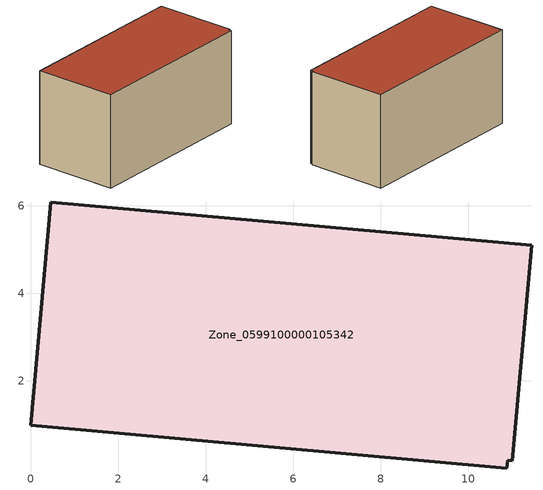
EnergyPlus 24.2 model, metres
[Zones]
Zone_0599100000105342
 floor ground (C_G): 11.01,0.18 10.9,0.19 10.88,0.01 0,0.99 0.46,6.09 11.45,5.1 z0
 wall outside (C_F): 11.45,5.1 0.46,6.09 0,0.99 10.88,0.01 10.9,0.19 11.01,0.18 11.45,5.1 z0:5.81
 roof outside (C_R): 10.9,0.19 11.01,0.18 11.45,5.1 0.46,6.09 0,0.99 10.88,0.01 z5.81
[BUILDING]
Pand.0599100000105342: North Axis=0; Terrain=City; Loads Convergence Tolerance Value=0.04; Temperature Convergence Tolerance Value=0.4; Solar Distribution=FullExterior; Maximum Number of Warmup Days=25; Minimum Number of Warmup Days=1
[Site:Location]
Rotterdam.The.Hague.AP_ZH_NLD Design_Conditions: Latitude=51.96; Longitude=4.45; Time Zone=1; Elevation=-4.5
[SITE:GROUNDTEMPERATURE:BUILDINGSURFACE]
18, 18, 18, 18, 18, 18, 18, 18, 18, 18, 18, 18
[MATERIAL] Thermal Absorptance=0.9; Solar Absorptance=0.7; Visible Absorptance=0.7
Name | Roughness | Thickness | Conductivity | Density | Specific Heat
G.TI.1992-2005 | MediumSmooth | 0.15 | 0.06 | 540 | 1210
F.TI.1992-2005 | Rough | 0.3 | 0.12 | 1920 | 840
R.TI.1992-2005 | MediumRough | 0.2 | 0.08 | 1500 | 1000
[CONSTRUCTION]
C_G: G.TI.1992-2005
C_F: F.TI.1992-2005
C_R: R.TI.1992-2005
[ZONE]
Zone_0599100000105342: Type=1; Multiplier=1; Ceiling Height=Autocalculate; Volume=Autocalculate; Floor Area=autocalculate; Part of Total Floor Area=Yes
[ZONEINFILTRATION:DESIGNFLOWRATE]
Infil_Zone_0599100000105342: Zone or ZoneList or Space or SpaceList=Zone_0599100000105342; Schedule=AlwaysOn; Design Flow Rate Calculation Method=Flow/Area; Flow Rate per Floor Area=0.0015; Constant Term Coefficient=1; Temperature Term Coefficient=0; Velocity Term Coefficient=0; Velocity Squared Term Coefficient=0
[HVACTEMPLATE:ZONE:IDEALLOADSAIRSYSTEM]
Zone_0599100000105342: Maximum Heating Supply Air Temperature=50; Minimum Cooling Supply Air Temperature=13; Maximum Heating Supply Air Humidity Ratio=0.0156; Minimum Cooling Supply Air Humidity Ratio=0.0077; Heating Limit=NoLimit; Cooling Limit=NoLimit; Dehumidification Control Type=ConstantSensibleHeatRatio; Cooling Sensible Heat Ratio=0.7; Dehumidification Setpoint=60; Humidification Control Type=None; Humidification Setpoint=30; Outdoor Air Method=None; Outdoor Air Flow Rate per Person=0.00944; Outdoor Air Flow Rate per Zone Floor Area=0; Outdoor Air Flow Rate per Zone=0; Demand Controlled Ventilation Type=None; Outdoor Air Economizer Type=NoEconomizer; Heat Recovery Type=None; Sensible Heat Recovery Effectiveness=0.7; Latent Heat Recovery Effectiveness=0.65
[ZONECONTROL:THERMOSTAT]
ThermostatControl_Zone_0599100000105342: Zone or ZoneList=Zone_0599100000105342; Control Type Schedule=DualSetpointControlType; Control 1=Thermostat_Zone_0599100000105342; Temperature Difference Between Cutout And Setpoint=0
[THERMOSTATSETPOINT:DUALSETPOINT]
Thermostat_Zone_0599100000105342: Heating Setpoint Temperature Schedule=HeatingSetpoint_Zone_0599100000105342; Cooling Setpoint Temperature Schedule=CoolingSetpoint_Zone_0599100000105342
[SCHEDULE:COMPACT]
HeatingSetpoint_Zone_0599100000105342: Through: 12/31, For: AllDays, Until: 24:00, 21
CoolingSetpoint_Zone_0599100000105342: Through: 12/31, For: AllDays, Until: 24:00, 24
DualSetpointControlType: Through: 12/31, For: AllDays, Until: 24:00, 4
AlwaysOn: Through: 12/31, For: AllDays, Until: 24:00, 1
